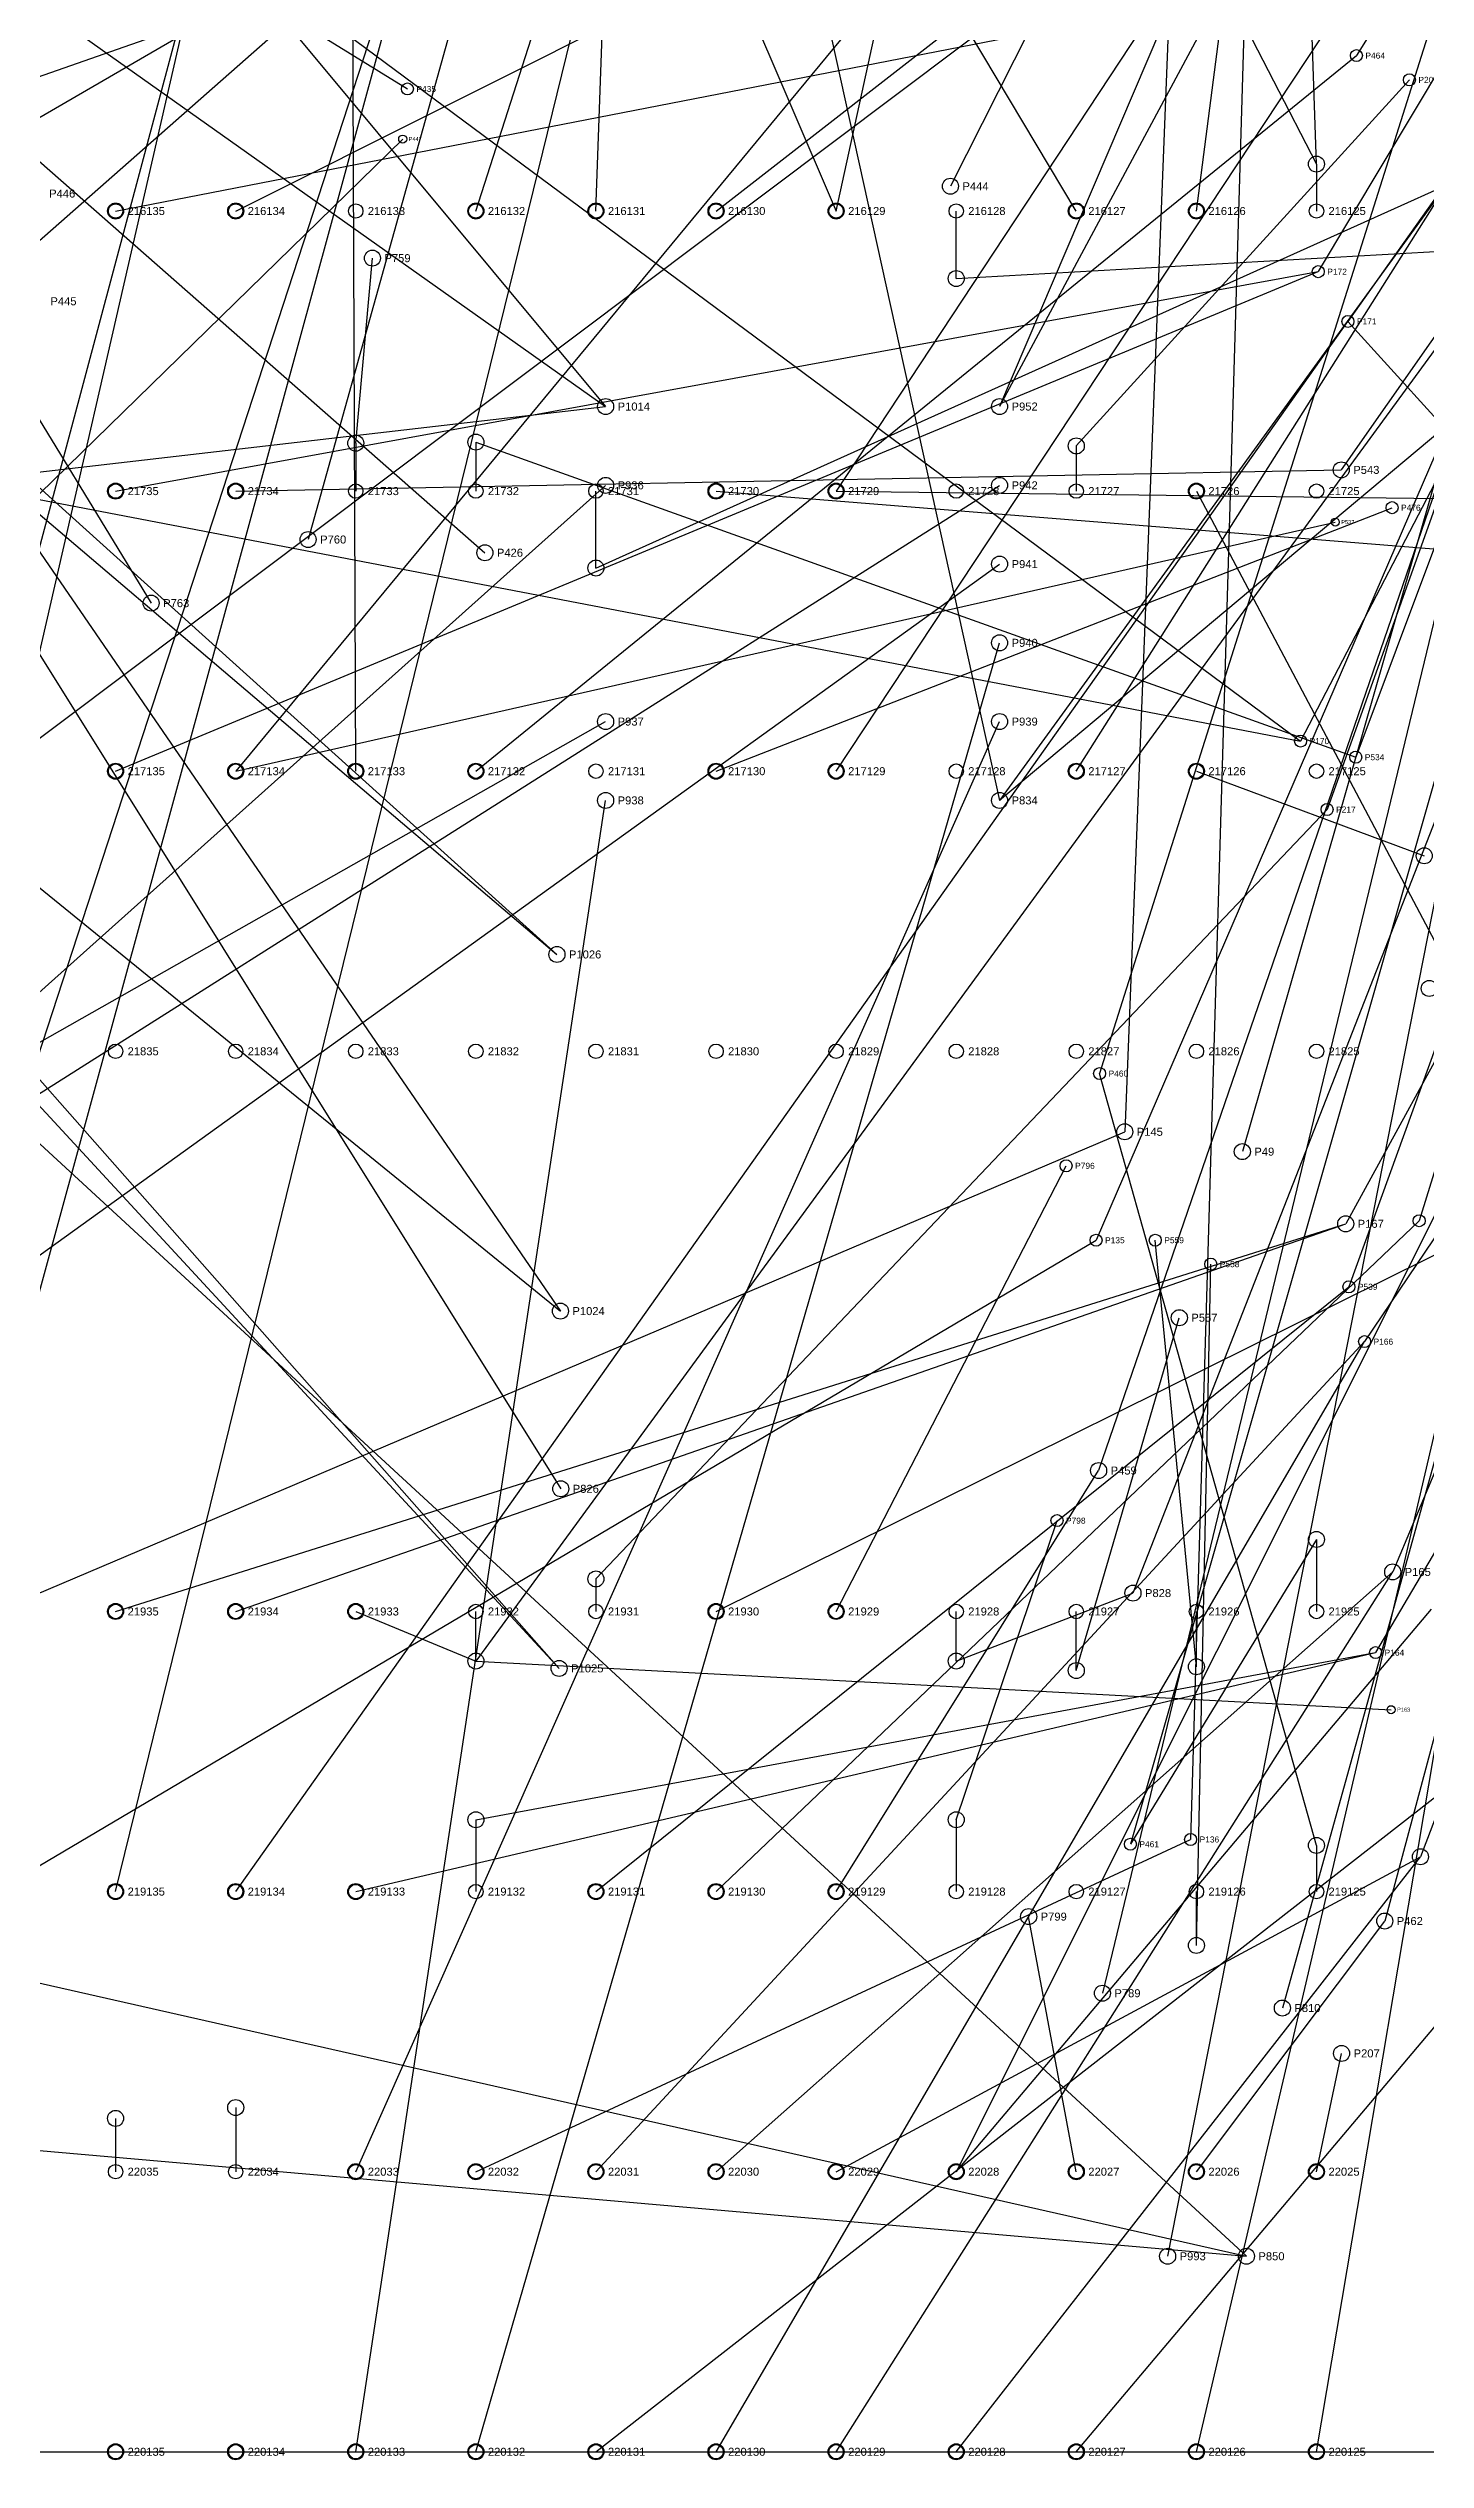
# Model space of a CAD drawing. Extents: x -5 to 376, y -217 to 241.
# Drawn here: x 211.5 to 255.2, y -139.4 to -62.8 of the extents above; entities that cross this region are included whole.
import ezdxf

# ---------------------------------------------------------------- set-up
doc = ezdxf.new("R2010")
doc.units = 0
for name, color, linetype in [('BOTTOM_PROBES', 1, 'CONTINUOUS'), ('BOTTOM_PROBES_LABEL', 12, 'CONTINUOUS'), ('BOTTOM_WIRES_BLACK', 250, 'CONTINUOUS'), ('BOTTOM_WIRES_BLUE', 5, 'CONTINUOUS'), ('FIXTURE_INTERFACE_PIN', 4, 'CONTINUOUS'), ('PIN_OFFSET_ARROW', 144, 'CONTINUOUS'), ('TESTER_INTERFACE_PIN', 144, 'CONTINUOUS'), ('TESTER_INTERFACE_PIN_LABEL', 144, 'CONTINUOUS')]:
    doc.layers.add(name, color=color, linetype=linetype)
doc.styles.get("Standard").update_dxf_attribs({"font": 'arial.ttf'})

msp = doc.modelspace()

# ---------------------------------------------------------------- linework, layer by layer
at = {"layer": 'BOTTOM_PROBES'}
for centre, radius in [((253.0094, -63.07582), 0.1905), ((222.90024, -64.135), 0.1905), ((254.69088, -63.84544), 0.1905), ((222.75038, -65.72504), 0.127), ((240.12906, -67.22364), 0.254), ((221.79026, -69.50456), 0.254), ((251.80036, -69.93382), 0.1905), ((252.74016, -71.5137), 0.1905), ((229.18928, -74.21372), 0.254), ((241.68862, -74.21372), 0.254), ((229.18928, -76.71562), 0.254), ((241.68862, -76.71562), 0.254), ((252.52934, -76.2254), 0.254), ((254.1397, -77.42428), 0.1905), ((252.33884, -77.88402), 0.127), ((219.75064, -78.4352), 0.254), ((225.35896, -78.8543), 0.254), ((241.68862, -79.21498), 0.254), ((214.7697, -80.4545), 0.254), ((241.68862, -81.71434), 0.254), ((229.18928, -84.2137), 0.254), ((241.68862, -84.2137), 0.254), ((251.23902, -84.83346), 0.1905), ((252.98908, -85.344), 0.1905), ((229.18928, -86.7156), 0.254), ((241.68862, -86.7156), 0.254), ((252.07976, -87.00516), 0.1905), ((255.16078, -88.47328), 0.254), ((227.64496, -91.6051), 0.254), ((255.3208, -92.6846), 0.254), ((244.86108, -95.38462), 0.1905), ((245.65864, -97.23374), 0.254), ((249.3899, -97.86366), 0.254), ((243.79936, -98.31324), 0.1905), ((252.66904, -100.15474), 0.254), ((255.00076, -100.05568), 0.1905), ((244.74932, -100.67544), 0.1905), ((246.62892, -100.67544), 0.1905), ((248.38914, -101.4349), 0.1905), ((252.77064, -102.15372), 0.1905), ((227.75418, -102.92334), 0.254), ((247.39092, -103.13416), 0.254), ((253.26848, -103.89362), 0.1905), ((244.8306, -107.98556), 0.254), ((227.76434, -108.56468), 0.254), ((243.5098, -109.5756), 0.1905), ((254.16002, -111.20374), 0.254), ((245.92026, -111.8743), 0.254), ((227.71354, -114.26444), 0.254), ((253.619, -113.76406), 0.1905), ((254.10922, -115.57508), 0.127), ((245.83898, -119.84482), 0.1905), ((247.74906, -119.69496), 0.1905), ((255.03886, -120.2436), 0.254), ((242.61064, -122.14352), 0.254), ((253.90856, -122.28322), 0.254), ((244.94998, -124.5743), 0.254), ((250.6599, -125.0442), 0.254), ((252.5395, -126.48438), 0.254), ((247.02008, -132.92328), 0.254), ((249.51944, -132.92328), 0.254)]:
    msp.add_circle(centre, radius, dxfattribs=at)
at = {"layer": 'BOTTOM_WIRES_BLACK'}
for p, q in [((194.59194, 126.77394), (241.68862, -86.7156)), ((274.60194, -41.3385), (241.68862, -86.7156)), ((274.60194, -59.1185), (241.68862, -86.7156)), ((198.40194, -85.7885), (249.51944, -132.92328)), ((198.40194, -121.3485), (249.51944, -132.92328)), ((198.40194, -128.44018), (249.51944, -132.92328)), ((198.40194, -139.1285), (270.79194, -139.1285))]:
    msp.add_line(p, q, dxfattribs=at)
at = {"layer": 'BOTTOM_WIRES_BLUE'}
for p, q in [((255.55194, 154.2415), (245.65864, -97.23374)), ((57.43194, 145.3515), (227.75418, -102.92334)), ((282.22194, 145.3515), (219.75064, -78.4352)), ((255.55194, 145.3515), (247.74906, -119.69496)), ((61.24194, 127.5715), (229.18928, -74.21372)), ((80.29194, 127.5715), (227.76434, -108.56468)), ((87.91194, 127.5715), (214.7697, -80.4545)), ((343.18194, 127.5715), (244.74932, -100.67544)), ((339.37194, 100.9015), (255.03886, -120.2436)), ((343.18194, 92.0115), (251.23902, -84.83346)), ((339.37194, 92.0115), (254.16002, -111.20374)), ((53.62194, 83.1215), (227.71354, -114.26444)), ((301.27194, 83.1215), (244.86108, -95.38462)), ((343.18194, 83.1215), (251.80036, -69.93382)), ((312.70194, 83.1215), (252.07976, -87.00516)), ((308.89194, 83.1215), (253.90856, -122.28322)), ((53.62194, 74.2315), (227.71354, -114.26444)), ((301.27194, 74.2315), (245.83898, -119.84482)), ((316.51194, 74.2315), (252.77064, -102.15372)), ((312.70194, 74.2315), (252.98908, -85.344)), ((308.89194, 74.2315), (255.00076, -100.05568)), ((202.21194, -121.3485), (246.68988, 72.70496)), ((53.62194, 65.3415), (227.64496, -91.6051)), ((61.24194, 65.3415), (225.35896, -78.8543)), ((286.03194, 65.3415), (247.02008, -132.92328)), ((343.18194, 65.3415), (252.66904, -100.15474)), ((53.62194, 56.4515), (227.64496, -91.6051)), ((301.27194, 56.4515), (244.8306, -107.98556)), ((343.18194, 56.4515), (252.74016, -71.5137)), ((202.21194, -112.4585), (247.0404, 55.47614)), ((57.43194, 47.5615), (229.18928, -74.21372)), ((343.18194, 47.5615), (225.07194, -114.03076)), ((293.65194, 47.5615), (241.68862, -74.21372)), ((53.62194, 38.6715), (227.75418, -102.92334)), ((320.32194, 38.6715), (217.45194, -85.7885)), ((312.70194, 38.6715), (236.50194, -76.8985)), ((293.65194, 38.6715), (240.12906, -67.22364)), ((316.51194, 38.6715), (253.0094, -63.07582)), ((343.18194, 38.6715), (253.619, -113.76406)), ((206.02194, -121.3485), (247.1801, 29.26588)), ((320.32194, 29.7815), (240.31194, -130.2385)), ((297.46194, 29.7815), (241.68862, -74.21372)), ((282.22194, 29.7815), (244.94998, -124.5743)), ((301.27194, 29.7815), (245.92026, -111.8743)), ((286.03194, 29.7815), (249.3899, -97.86366)), ((293.65194, 29.7815), (250.6599, -125.0442)), ((343.18194, 29.7815), (253.26848, -103.89362)), ((320.32194, 20.8915), (252.52934, -76.2254)), ((206.02194, -110.67034), (240.64976, -4.43484)), ((213.64194, -121.3485), (242.27028, -4.74472)), ((232.69194, -68.0085), (278.41194, -32.4485)), ((236.50194, -68.0085), (243.72062, -34.88436)), ((251.74194, -66.52006), (250.67006, -34.5948)), ((247.93194, -68.0085), (251.94006, -37.14496)), ((225.07194, -41.3385), (236.50194, -68.0085)), ((206.02194, -65.56248), (248.43994, -50.6857)), ((217.45194, -68.0085), (251.47016, -50.9651)), ((202.21194, -76.8985), (229.58044, -52.74564)), ((190.78194, -76.8985), (229.5906, -54.37378)), ((209.83194, -85.7885), (249.02922, -56.3245)), ((228.88194, -68.0085), (229.30866, -56.17464)), ((236.50194, -85.7885), (255.95072, -56.36514)), ((213.64194, -56.9468), (251.23902, -84.83346)), ((221.26194, -85.7885), (221.15272, -57.18556)), ((247.93194, -59.1185), (251.74194, -66.52006)), ((213.64194, -68.0085), (250.14936, -60.90412)), ((217.45194, -60.75172), (222.90024, -64.135)), ((244.12194, -68.0085), (240.31194, -61.63564)), ((225.07194, -68.0085), (226.82454, -62.54496)), ((244.12194, -85.7885), (259.12064, -62.03442)), ((225.07194, -85.7885), (253.0094, -63.07582)), ((244.12194, -75.46594), (254.69088, -63.84544)), ((202.21194, -85.7885), (222.75038, -65.72504)), ((228.88194, -79.33944), (255.81102, -67.20586)), ((240.31194, -70.15226), (278.41194, -68.0085)), ((221.26194, -75.37704), (221.79026, -69.50456)), ((213.64194, -85.7885), (251.80036, -69.93382)), ((213.64194, -76.8985), (251.80036, -69.93382)), ((217.45194, -121.3485), (252.74016, -71.5137)), ((289.84194, -112.4585), (252.74016, -71.5137)), ((206.02194, -76.8985), (229.18928, -74.21372)), ((225.07194, -75.34402), (252.98908, -85.344)), ((217.45194, -76.8985), (252.52934, -76.2254)), ((179.35194, -121.3485), (229.18928, -76.71562)), ((183.16194, -113.80978), (241.68862, -76.71562)), ((209.83194, -76.8985), (251.23902, -84.83346)), ((232.69194, -76.8985), (255.97866, -78.77556)), ((236.50194, -76.8985), (256.58064, -77.14488)), ((247.93194, -76.8985), (257.05054, -94.13494)), ((217.45194, -85.7885), (252.33884, -77.88402)), ((232.69194, -85.7885), (254.1397, -77.42428)), ((183.16194, -121.3485), (241.68862, -79.21498)), ((225.07194, -139.1285), (241.68862, -81.71434)), ((179.35194, -112.4585), (229.18928, -84.2137)), ((221.26194, -130.2385), (241.68862, -84.2137)), ((247.93194, -85.7885), (255.16078, -88.47328)), ((221.26194, -139.1285), (229.18928, -86.7156)), ((228.88194, -111.42726), (252.07976, -87.00516)), ((251.74194, -119.88292), (244.86108, -95.38462)), ((209.83194, -112.4585), (245.65864, -97.23374)), ((236.50194, -112.4585), (243.79936, -98.31324)), ((213.64194, -112.4585), (252.66904, -100.15474)), ((217.45194, -112.4585), (252.66904, -100.15474)), ((232.69194, -121.3485), (255.00076, -100.05568)), ((209.83194, -121.3485), (244.74932, -100.67544)), ((232.69194, -112.4585), (256.7305, -100.52558)), ((247.93194, -114.21364), (246.62892, -100.67544)), ((247.93194, -123.05792), (248.38914, -101.4349)), ((228.88194, -121.3485), (252.77064, -102.15372)), ((244.12194, -114.33302), (247.39092, -103.13416)), ((228.88194, -130.2385), (253.26848, -103.89362)), ((232.69194, -139.1285), (253.26848, -103.89362)), ((247.93194, -139.1285), (256.0701, -104.33558)), ((236.50194, -121.3485), (244.8306, -107.98556)), ((240.31194, -119.06758), (243.5098, -109.5756)), ((251.74194, -110.1725), (245.83898, -119.84482)), ((232.69194, -130.2385), (254.16002, -111.20374)), ((236.50194, -139.1285), (254.16002, -111.20374)), ((221.26194, -112.4585), (225.07194, -114.03076)), ((240.31194, -114.03076), (245.92026, -111.8743)), ((240.31194, -130.2385), (255.38938, -112.38484)), ((221.26194, -121.3485), (253.619, -113.76406)), ((225.07194, -119.06758), (253.619, -113.76406)), ((225.07194, -114.03076), (254.10922, -115.57508)), ((251.74194, -139.1285), (255.7907, -115.08486)), ((228.88194, -139.1285), (257.40868, -116.85524)), ((225.07194, -130.2385), (247.74906, -119.69496)), ((236.50194, -130.2385), (255.03886, -120.2436)), ((240.31194, -139.1285), (255.03886, -120.2436)), ((244.12194, -139.1285), (259.92836, -120.37568)), ((244.12194, -130.2385), (242.61064, -122.14352)), ((247.93194, -130.2385), (253.90856, -122.28322)), ((251.74194, -130.2385), (252.5395, -126.48438))]:
    msp.add_line(p, q, dxfattribs=at)
at = {"layer": 'FIXTURE_INTERFACE_PIN'}
for centre in [(251.74194, -66.52006), (213.64194, -68.0085), (217.45194, -68.0085), (225.07194, -68.0085), (228.88194, -68.0085), (232.69194, -68.0085), (236.50194, -68.0085), (244.12194, -68.0085), (247.93194, -68.0085), (240.31194, -70.15226), (221.26194, -75.37704), (225.07194, -75.34402), (244.12194, -75.46594), (213.64194, -76.8985), (217.45194, -76.8985), (232.69194, -76.8985), (236.50194, -76.8985), (247.93194, -76.8985), (228.88194, -79.33944), (213.64194, -85.7885), (217.45194, -85.7885), (221.26194, -85.7885), (225.07194, -85.7885), (232.69194, -85.7885), (236.50194, -85.7885), (244.12194, -85.7885), (247.93194, -85.7885), (251.74194, -110.1725), (228.88194, -111.42726), (213.64194, -112.4585), (217.45194, -112.4585), (221.26194, -112.4585), (232.69194, -112.4585), (236.50194, -112.4585), (225.07194, -114.03076), (240.31194, -114.03076), (247.93194, -114.21364), (244.12194, -114.33302), (225.07194, -119.06758), (240.31194, -119.06758), (251.74194, -119.88292), (213.64194, -121.3485), (217.45194, -121.3485), (221.26194, -121.3485), (228.88194, -121.3485), (232.69194, -121.3485), (236.50194, -121.3485), (247.93194, -123.05792), (213.64194, -128.54686), (217.45194, -128.20396), (221.26194, -130.2385), (225.07194, -130.2385), (228.88194, -130.2385), (232.69194, -130.2385), (236.50194, -130.2385), (240.31194, -130.2385), (244.12194, -130.2385), (247.93194, -130.2385), (251.74194, -130.2385), (213.64194, -139.1285), (217.45194, -139.1285), (221.26194, -139.1285), (225.07194, -139.1285), (228.88194, -139.1285), (232.69194, -139.1285), (236.50194, -139.1285), (240.31194, -139.1285), (244.12194, -139.1285), (247.93194, -139.1285), (251.74194, -139.1285)]:
    msp.add_circle(centre, 0.254, dxfattribs=at)
at = {"layer": 'PIN_OFFSET_ARROW'}
for p, q in [((251.74194, -66.52006), (251.74194, -68.0085)), ((240.31194, -70.15226), (240.31194, -68.0085)), ((221.26194, -75.37704), (221.26194, -76.8985)), ((225.07194, -75.34402), (225.07194, -76.8985)), ((244.12194, -75.46594), (244.12194, -76.8985)), ((228.88194, -79.33944), (228.88194, -76.8985)), ((251.74194, -110.1725), (251.74194, -112.4585)), ((228.88194, -111.42726), (228.88194, -112.4585)), ((225.07194, -114.03076), (225.07194, -112.4585)), ((240.31194, -114.03076), (240.31194, -112.4585)), ((244.12194, -114.33302), (244.12194, -112.4585)), ((247.93194, -114.21364), (247.93194, -112.4585)), ((225.07194, -119.06758), (225.07194, -121.3485)), ((240.31194, -119.06758), (240.31194, -121.3485)), ((251.74194, -119.88292), (251.74194, -121.3485)), ((247.93194, -123.05792), (247.93194, -121.3485)), ((213.64194, -128.54686), (213.64194, -130.2385)), ((217.45194, -128.20396), (217.45194, -130.2385))]:
    msp.add_line(p, q, dxfattribs=at)
at = {"layer": 'TESTER_INTERFACE_PIN'}
for centre in [(213.64194, -68.0085), (217.45194, -68.0085), (221.26194, -68.0085), (225.07194, -68.0085), (228.88194, -68.0085), (232.69194, -68.0085), (236.50194, -68.0085), (240.31194, -68.0085), (244.12194, -68.0085), (247.93194, -68.0085), (251.74194, -68.0085), (213.64194, -76.8985), (217.45194, -76.8985), (221.26194, -76.8985), (225.07194, -76.8985), (228.88194, -76.8985), (232.69194, -76.8985), (236.50194, -76.8985), (240.31194, -76.8985), (244.12194, -76.8985), (247.93194, -76.8985), (251.74194, -76.8985), (213.64194, -85.7885), (217.45194, -85.7885), (221.26194, -85.7885), (225.07194, -85.7885), (228.88194, -85.7885), (232.69194, -85.7885), (236.50194, -85.7885), (240.31194, -85.7885), (244.12194, -85.7885), (247.93194, -85.7885), (251.74194, -85.7885), (213.64194, -94.6785), (217.45194, -94.6785), (221.26194, -94.6785), (225.07194, -94.6785), (228.88194, -94.6785), (232.69194, -94.6785), (236.50194, -94.6785), (240.31194, -94.6785), (244.12194, -94.6785), (247.93194, -94.6785), (251.74194, -94.6785), (213.64194, -112.4585), (217.45194, -112.4585), (221.26194, -112.4585), (225.07194, -112.4585), (228.88194, -112.4585), (232.69194, -112.4585), (236.50194, -112.4585), (240.31194, -112.4585), (244.12194, -112.4585), (247.93194, -112.4585), (251.74194, -112.4585), (213.64194, -121.3485), (217.45194, -121.3485), (221.26194, -121.3485), (225.07194, -121.3485), (228.88194, -121.3485), (232.69194, -121.3485), (236.50194, -121.3485), (240.31194, -121.3485), (244.12194, -121.3485), (247.93194, -121.3485), (251.74194, -121.3485), (213.64194, -130.2385), (217.45194, -130.2385), (221.26194, -130.2385), (225.07194, -130.2385), (228.88194, -130.2385), (232.69194, -130.2385), (236.50194, -130.2385), (240.31194, -130.2385), (244.12194, -130.2385), (247.93194, -130.2385), (251.74194, -130.2385), (213.64194, -139.1285), (217.45194, -139.1285), (221.26194, -139.1285), (225.07194, -139.1285), (228.88194, -139.1285), (232.69194, -139.1285), (236.50194, -139.1285), (240.31194, -139.1285), (244.12194, -139.1285), (247.93194, -139.1285), (251.74194, -139.1285)]:
    msp.add_circle(centre, 0.2286, dxfattribs=at)

# ---------------------------------------------------------------- texts
at = {"layer": 'BOTTOM_PROBES_LABEL'}
for s, height, p in [('P464', 0.1905, (253.29515, -63.17107)), ('P435', 0.1905, (223.18599, -64.23025)), ('P209', 0.1905, (254.97663, -63.94069)), ('P447', 0.127, (222.94088, -65.78854)), ('P446', 0.254, (211.53374, -67.58178)), ('P444', 0.254, (240.51006, -67.35064)), ('P759', 0.254, (222.17126, -69.63156)), ('P172', 0.1905, (252.08611, -70.02907)), ('P445', 0.254, (211.57438, -71.00062)), ('P171', 0.1905, (253.02591, -71.60895)), ('P1014', 0.254, (229.57028, -74.34072)), ('P952', 0.254, (242.06962, -74.34072)), ('P543', 0.254, (252.91034, -76.3524)), ('P936', 0.254, (229.57028, -76.84262)), ('P942', 0.254, (242.06962, -76.84262)), ('P537', 0.127, (252.52934, -77.94752)), ('P476', 0.1905, (254.42545, -77.51953)), ('P760', 0.254, (220.13164, -78.5622)), ('P426', 0.254, (225.73996, -78.9813)), ('P941', 0.254, (242.06962, -79.34198)), ('P763', 0.254, (215.1507, -80.5815)), ('P940', 0.254, (242.06962, -81.84134)), ('P937', 0.254, (229.57028, -84.3407)), ('P939', 0.254, (242.06962, -84.3407)), ('P170', 0.1905, (251.52477, -84.92871)), ('P534', 0.1905, (253.27483, -85.43925)), ('P938', 0.254, (229.57028, -86.8426)), ('P834', 0.254, (242.06962, -86.8426)), ('P217', 0.1905, (252.36551, -87.10041)), ('P1026', 0.254, (228.02596, -91.7321)), ('P460', 0.1905, (245.14683, -95.47987)), ('P145', 0.254, (246.03964, -97.36074)), ('P49', 0.254, (249.7709, -97.99066)), ('P796', 0.1905, (244.08511, -98.40849)), ('P167', 0.254, (253.05004, -100.28174)), ('P135', 0.1905, (245.03507, -100.77069)), ('P559', 0.1905, (246.91467, -100.77069)), ('P558', 0.1905, (248.67489, -101.53015)), ('P539', 0.1905, (253.05639, -102.24897)), ('P1024', 0.254, (228.13518, -103.05034)), ('P557', 0.254, (247.77192, -103.26116)), ('P166', 0.1905, (253.55423, -103.98887)), ('P459', 0.254, (245.2116, -108.11256)), ('P826', 0.254, (228.14534, -108.69168)), ('P798', 0.1905, (243.79555, -109.67085)), ('P828', 0.254, (246.30126, -112.0013)), ('P165', 0.254, (254.54102, -111.33074)), ('P164', 0.1905, (253.90475, -113.85931)), ('P1025', 0.254, (228.09454, -114.39144)), ('P163', 0.127, (254.29972, -115.63858)), ('P461', 0.1905, (246.12473, -119.94007)), ('P136', 0.1905, (248.03481, -119.79021)), ('P799', 0.254, (242.99164, -122.27052)), ('P462', 0.254, (254.28956, -122.41022)), ('P789', 0.254, (245.33098, -124.7013)), ('P810', 0.254, (251.0409, -125.1712)), ('P207', 0.254, (252.9205, -126.61138)), ('P993', 0.254, (247.40108, -133.05028)), ('P850', 0.254, (249.90044, -133.05028))]:
    msp.add_text(s, height=height, dxfattribs=at).set_placement(p)
at = {"layer": 'TESTER_INTERFACE_PIN_LABEL'}
for s, p in [('216135', (214.02294, -68.1355)), ('216134', (217.83294, -68.1355)), ('216133', (221.64294, -68.1355)), ('216132', (225.45294, -68.1355)), ('216131', (229.26294, -68.1355)), ('216130', (233.07294, -68.1355)), ('216129', (236.88294, -68.1355)), ('216128', (240.69294, -68.1355)), ('216127', (244.50294, -68.1355)), ('216126', (248.31294, -68.1355)), ('216125', (252.12294, -68.1355)), ('21735', (214.02294, -77.0255)), ('21734', (217.83294, -77.0255)), ('21733', (221.64294, -77.0255)), ('21732', (225.45294, -77.0255)), ('21731', (229.26294, -77.0255)), ('21730', (233.07294, -77.0255)), ('21729', (236.88294, -77.0255)), ('21728', (240.69294, -77.0255)), ('21727', (244.50294, -77.0255)), ('21726', (248.31294, -77.0255)), ('21725', (252.12294, -77.0255)), ('217135', (214.02294, -85.9155)), ('217134', (217.83294, -85.9155)), ('217133', (221.64294, -85.9155)), ('217132', (225.45294, -85.9155)), ('217131', (229.26294, -85.9155)), ('217130', (233.07294, -85.9155)), ('217129', (236.88294, -85.9155)), ('217128', (240.69294, -85.9155)), ('217127', (244.50294, -85.9155)), ('217126', (248.31294, -85.9155)), ('217125', (252.12294, -85.9155)), ('21835', (214.02294, -94.8055)), ('21834', (217.83294, -94.8055)), ('21833', (221.64294, -94.8055)), ('21832', (225.45294, -94.8055)), ('21831', (229.26294, -94.8055)), ('21830', (233.07294, -94.8055)), ('21829', (236.88294, -94.8055)), ('21828', (240.69294, -94.8055)), ('21827', (244.50294, -94.8055)), ('21826', (248.31294, -94.8055)), ('21825', (252.12294, -94.8055)), ('21935', (214.02294, -112.5855)), ('21934', (217.83294, -112.5855)), ('21933', (221.64294, -112.5855)), ('21932', (225.45294, -112.5855)), ('21931', (229.26294, -112.5855)), ('21930', (233.07294, -112.5855)), ('21929', (236.88294, -112.5855)), ('21928', (240.69294, -112.5855)), ('21927', (244.50294, -112.5855)), ('21926', (248.31294, -112.5855)), ('21925', (252.12294, -112.5855)), ('219135', (214.02294, -121.4755)), ('219134', (217.83294, -121.4755)), ('219133', (221.64294, -121.4755)), ('219132', (225.45294, -121.4755)), ('219131', (229.26294, -121.4755)), ('219130', (233.07294, -121.4755)), ('219129', (236.88294, -121.4755)), ('219128', (240.69294, -121.4755)), ('219127', (244.50294, -121.4755)), ('219126', (248.31294, -121.4755)), ('219125', (252.12294, -121.4755)), ('22035', (214.02294, -130.3655)), ('22034', (217.83294, -130.3655)), ('22033', (221.64294, -130.3655)), ('22032', (225.45294, -130.3655)), ('22031', (229.26294, -130.3655)), ('22030', (233.07294, -130.3655)), ('22029', (236.88294, -130.3655)), ('22028', (240.69294, -130.3655)), ('22027', (244.50294, -130.3655)), ('22026', (248.31294, -130.3655)), ('22025', (252.12294, -130.3655)), ('220135', (214.02294, -139.2555)), ('220134', (217.83294, -139.2555)), ('220133', (221.64294, -139.2555)), ('220132', (225.45294, -139.2555)), ('220131', (229.26294, -139.2555)), ('220130', (233.07294, -139.2555)), ('220129', (236.88294, -139.2555)), ('220128', (240.69294, -139.2555)), ('220127', (244.50294, -139.2555)), ('220126', (248.31294, -139.2555)), ('220125', (252.12294, -139.2555))]:
    msp.add_text(s, height=0.254, dxfattribs=at).set_placement(p)

doc.saveas('drawing.dxf')
